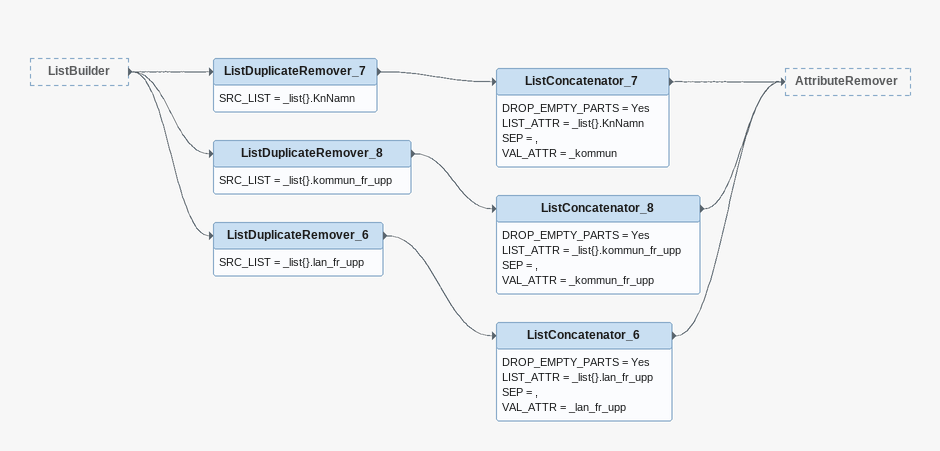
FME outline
ListBuilder [outside]
    -> ListDuplicateRemover_7
    -> ListDuplicateRemover_8
    -> ListDuplicateRemover_6
ListDuplicateRemover_7
    SRC_LIST = _list{}.KnNamn
    -> ListConcatenator_7
ListConcatenator_7
    DROP_EMPTY_PARTS = Yes
    LIST_ATTR = _list{}.KnNamn
    SEP = ,
    VAL_ATTR = _kommun
    -> AttributeRemover
ListDuplicateRemover_8
    SRC_LIST = _list{}.kommun_fr_upp
    -> ListConcatenator_8
ListConcatenator_8
    DROP_EMPTY_PARTS = Yes
    LIST_ATTR = _list{}.kommun_fr_upp
    SEP = ,
    VAL_ATTR = _kommun_fr_upp
    -> AttributeRemover
ListDuplicateRemover_6
    SRC_LIST = _list{}.lan_fr_upp
    -> ListConcatenator_6
ListConcatenator_6
    DROP_EMPTY_PARTS = Yes
    LIST_ATTR = _list{}.lan_fr_upp
    SEP = ,
    VAL_ATTR = _lan_fr_upp
    -> AttributeRemover
